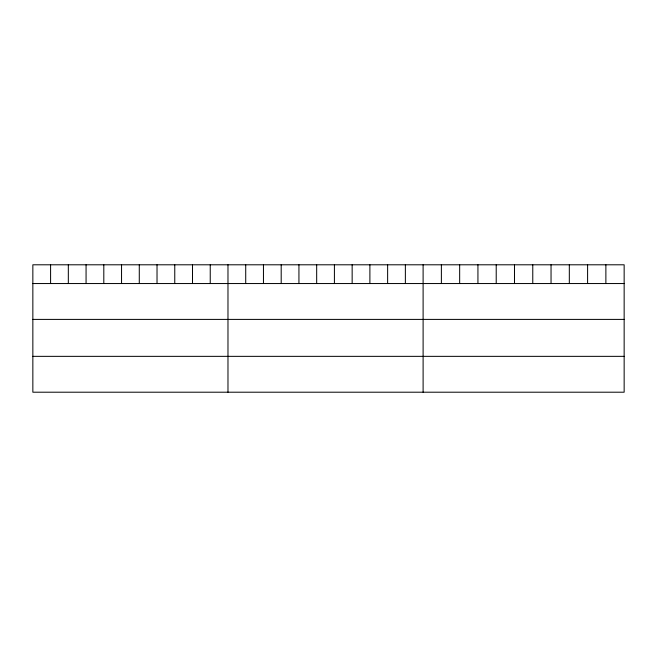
<?xml version="1.0" encoding="UTF-8"?>
<svg xmlns="http://www.w3.org/2000/svg" width="657" height="657" viewBox="0 0 657 657"><rect width="100%" height="100%" fill="white"/><g stroke="black" fill="none" stroke-linecap="round" stroke-linejoin="round"><path stroke-width="0.99" d="M624.15 319.401L624.15 264.796L32.85 264.796L32.85 392.204L624.15 392.204L624.15 319.401L32.85 319.401M32.85 283.545L624.15 283.545M32.85 356.349L624.15 356.349M605.877 264.796L605.877 283.545M587.596 264.796L587.596 283.545M569.323 264.796L569.323 283.545M551.042 264.796L551.042 283.545M532.77 264.796L532.77 283.545M514.488 264.796L514.488 283.545M496.216 264.796L496.216 283.545M477.935 264.796L477.935 283.545M459.662 264.796L459.662 283.545M441.381 264.796L441.381 283.545M423.108 264.796L423.108 392.204M405.369 264.796L405.369 283.545M387.63 264.796L387.63 283.545M369.891 264.796L369.891 283.545M352.152 264.796L352.152 283.545M334.413 264.796L334.413 283.545M316.674 264.796L316.674 283.545M298.935 264.796L298.935 283.545M281.196 264.796L281.196 283.545M263.457 264.796L263.457 283.545M245.718 264.796L245.718 283.545M227.979 264.796L227.979 392.204M210.24 264.796L210.24 283.545M192.501 264.796L192.501 283.545M174.762 264.796L174.762 283.545M157.023 264.796L157.023 283.545M139.284 264.796L139.284 283.545M121.545 264.796L121.545 283.545M103.806 264.796L103.806 283.545M86.067 264.796L86.067 283.545M68.328 264.796L68.328 283.545M50.589 264.796L50.589 283.545"/></g></svg>
